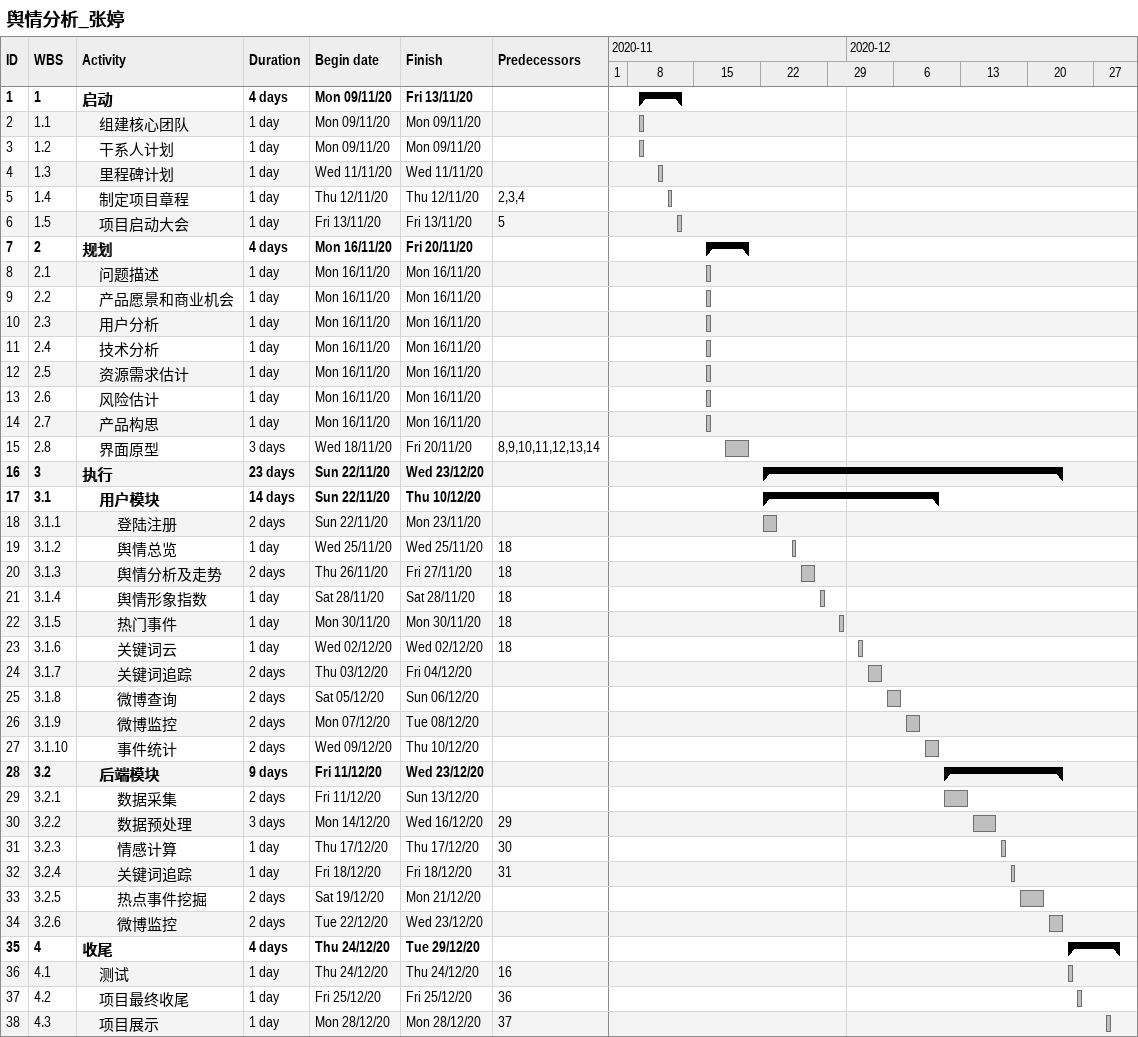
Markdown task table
舆情分析_张婷

| ID | WBS | Task | Duration | Start | Finish | Predecessors |
|---|---|---|---|---|---|---|
| 1 | 1 | **启动** | 4d | 2020-11-09 | 2020-11-13 |  |
| 2 | 1.1 | 组建核心团队 | 1d | 2020-11-09 | 2020-11-09 |  |
| 3 | 1.2 | 干系人计划 | 1d | 2020-11-09 | 2020-11-09 |  |
| 4 | 1.3 | 里程碑计划 | 1d | 2020-11-11 | 2020-11-11 |  |
| 5 | 1.4 | 制定项目章程 | 1d | 2020-11-12 | 2020-11-12 | 2, 3, 4 |
| 6 | 1.5 | 项目启动大会 | 1d | 2020-11-13 | 2020-11-13 | 5 |
| 7 | 2 | **规划** | 4d | 2020-11-16 | 2020-11-20 |  |
| 8 | 2.1 | 问题描述 | 1d | 2020-11-16 | 2020-11-16 |  |
| 9 | 2.2 | 产品愿景和商业机会 | 1d | 2020-11-16 | 2020-11-16 |  |
| 10 | 2.3 | 用户分析 | 1d | 2020-11-16 | 2020-11-16 |  |
| 11 | 2.4 | 技术分析 | 1d | 2020-11-16 | 2020-11-16 |  |
| 12 | 2.5 | 资源需求估计 | 1d | 2020-11-16 | 2020-11-16 |  |
| 13 | 2.6 | 风险估计 | 1d | 2020-11-16 | 2020-11-16 |  |
| 14 | 2.7 | 产品构思 | 1d | 2020-11-16 | 2020-11-16 |  |
| 15 | 2.8 | 界面原型 | 3d | 2020-11-18 | 2020-11-20 | 8, 9, 10, 11, 12, 13, 14 |
| 16 | 3 | **执行** | 23d | 2020-11-22 | 2020-12-23 |  |
| 17 | 3.1 | **用户模块** | 14d | 2020-11-22 | 2020-12-10 |  |
| 18 | 3.1.1 | 登陆注册 | 2d | 2020-11-22 | 2020-11-23 |  |
| 19 | 3.1.2 | 舆情总览 | 1d | 2020-11-25 | 2020-11-25 | 18 |
| 20 | 3.1.3 | 舆情分析及走势 | 2d | 2020-11-26 | 2020-11-27 | 18 |
| 21 | 3.1.4 | 舆情形象指数 | 1d | 2020-11-28 | 2020-11-28 | 18 |
| 22 | 3.1.5 | 热门事件 | 1d | 2020-11-30 | 2020-11-30 | 18 |
| 23 | 3.1.6 | 关键词云 | 1d | 2020-12-02 | 2020-12-02 | 18 |
| 24 | 3.1.7 | 关键词追踪 | 2d | 2020-12-03 | 2020-12-04 |  |
| 25 | 3.1.8 | 微博查询 | 2d | 2020-12-05 | 2020-12-06 |  |
| 26 | 3.1.9 | 微博监控 | 2d | 2020-12-07 | 2020-12-08 |  |
| 27 | 3.1.10 | 事件统计 | 2d | 2020-12-09 | 2020-12-10 |  |
| 28 | 3.2 | **后端模块** | 9d | 2020-12-11 | 2020-12-23 |  |
| 29 | 3.2.1 | 数据采集 | 2d | 2020-12-11 | 2020-12-13 |  |
| 30 | 3.2.2 | 数据预处理 | 3d | 2020-12-14 | 2020-12-16 | 29 |
| 31 | 3.2.3 | 情感计算 | 1d | 2020-12-17 | 2020-12-17 | 30 |
| 32 | 3.2.4 | 关键词追踪 | 1d | 2020-12-18 | 2020-12-18 | 31 |
| 33 | 3.2.5 | 热点事件挖掘 | 2d | 2020-12-19 | 2020-12-21 |  |
| 34 | 3.2.6 | 微博监控 | 2d | 2020-12-22 | 2020-12-23 |  |
| 35 | 4 | **收尾** | 4d | 2020-12-24 | 2020-12-29 |  |
| 36 | 4.1 | 测试 | 1d | 2020-12-24 | 2020-12-24 | 16 |
| 37 | 4.2 | 项目最终收尾 | 1d | 2020-12-25 | 2020-12-25 | 36 |
| 38 | 4.3 | 项目展示 | 1d | 2020-12-28 | 2020-12-28 | 37 |
